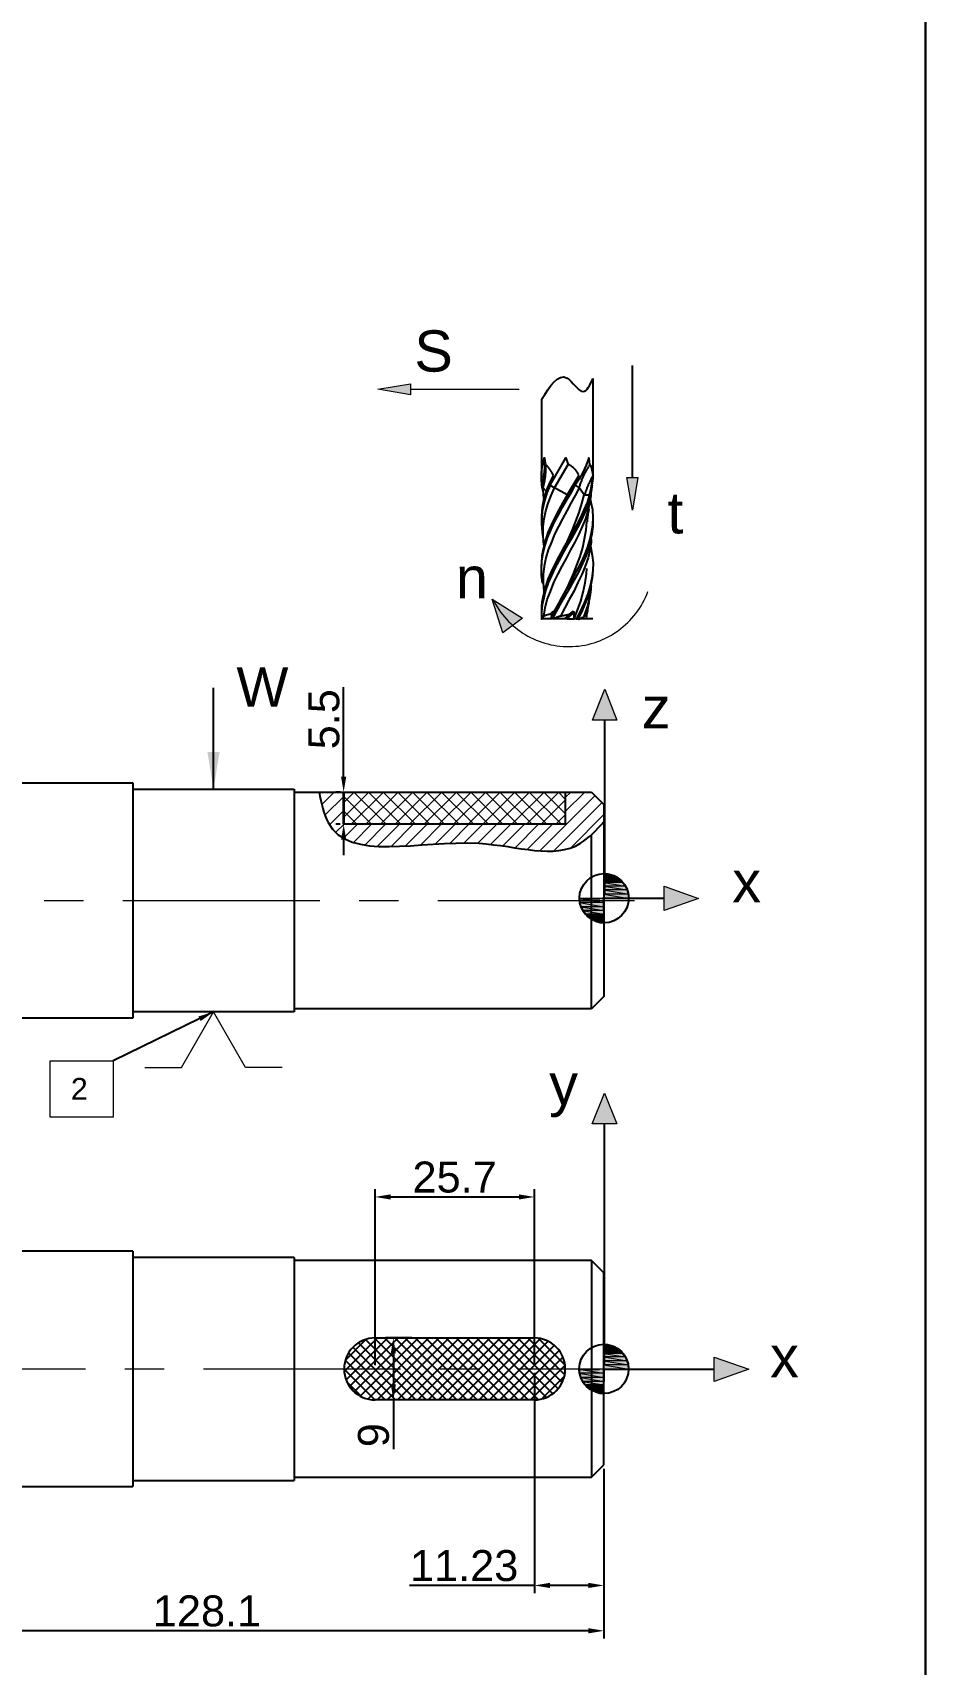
# Model space of a CAD drawing. Header units: inches. Extents: x 12 to 2456, y 1 to 1260.
# Drawn here: x 2012.2 to 2156.3, y 154.7 to 418.2 of the extents above; entities that cross this region are included whole.
import ezdxf

# ---------------------------------------------------------------- set-up
doc = ezdxf.new("R2010")
doc.units = ezdxf.units.IN
doc.header["$MEASUREMENT"] = 0
doc.linetypes.add('CENTER', pattern=[50.8, 31.75, -6.35, 6.35, -6.35])
doc.linetypes.add('HIDDEN', pattern=[9.525, 6.35, -3.175])
for name, color, linetype, lineweight in [('Duong _dam', 7, 'Continuous', 30), ('Duong_dinh_vi', 5, 'Continuous', 15), ('Duong_dut', 2, 'HIDDEN', 5), ('Duong_manh', 3, 'Continuous', 5), ('Duong_manh @ 1', 3, 'Continuous', 5), ('Duong_tam', 3, 'CENTER', 5), ('Luong_du_gc', 1, 'Continuous', 5)]:
    doc.layers.add(name, color=color, linetype=linetype, lineweight=lineweight)
doc.styles.get("Standard").update_dxf_attribs({"font": 'arial.ttf'})
doc.dimstyles.new('Copy(2) of ISO-25', dxfattribs={"dimtxt": 5, "dimasz": 2.5, "dimexe": 1.25, "dimexo": 0.625, "dimtad": 1, "dimtxsty": 'Standard', "dimcen": 2.5, "dimadec": 0, "dimazin": 0, "dimtfac": 1, "dimtmove": 0, "dimatfit": 3, "dimfxl": 1, "dimfrac": 2, "dimarcsym": 0})
doc.dimstyles.new('ISO-25', dxfattribs={"dimtxt": 3.5, "dimasz": 2.5, "dimexe": 1.25, "dimexo": 0.625, "dimtad": 1, "dimtxsty": 'Standard', "dimcen": 2.5, "dimadec": 0, "dimazin": 0, "dimtfac": 1, "dimtmove": 0, "dimatfit": 3, "dimfxl": 1, "dimarcsym": 0})

# ---------------------------------------------------------------- blocks, each defined once
blk = doc.blocks.new('*D89')
at = {"layer": 'Defpoints', "color": 0, "transparency": 16777216}
for p in [(2062.45, 295.55), (2062.39, 290.35), (2062.45, 290.35)]:
    blk.add_point(p, dxfattribs=at)
at = {"layer": 'Duong_manh', "color": 0, "lineweight": -2, "transparency": 16777216}
for p, q in [((2062.39, 298.05), (2062.39, 312.51)), ((2061.83, 295.55), (2061.14, 295.55)), ((2062.39, 290.35), (2062.39, 295.55)), ((2061.83, 290.35), (2061.14, 290.35)), ((2062.39, 287.85), (2062.39, 285.35))]:
    blk.add_line(p, q, dxfattribs=at)
at = {"layer": 'Duong_manh', "color": 0, "transparency": 16777216}
for points in [[(2061.97, 298.05), (2062.81, 298.05), (2062.39, 295.55)], [(2061.97, 287.85), (2062.81, 287.85), (2062.39, 290.35)]]:
    blk.add_solid(points, dxfattribs=at)
at = {"layer": 'Duong_manh', "color": 0, "transparency": 16777216, "insert": (2059.22, 307.31), "char_height": 5, "attachment_point": 5, "rotation": 90}
blk.add_mtext('5.5', dxfattribs=at)
blk = doc.blocks.new('*D92')
at = {"layer": 'Defpoints', "color": 0, "transparency": 16777216}
for p in [(2093.16, 230.17), (2067.45, 202.4), (2093.16, 202.4)]:
    blk.add_point(p, dxfattribs=at)
at = {"layer": 'Duong_manh', "color": 0, "lineweight": -2, "transparency": 16777216}
for p, q in [((2067.45, 203.02), (2067.45, 231.42)), ((2069.95, 230.17), (2090.66, 230.17)), ((2093.16, 203.02), (2093.16, 231.42))]:
    blk.add_line(p, q, dxfattribs=at)
at = {"layer": 'Duong_manh', "color": 0, "transparency": 16777216}
for points in [[(2069.95, 230.59), (2069.95, 229.75), (2067.45, 230.17)], [(2090.66, 230.59), (2090.66, 229.75), (2093.16, 230.17)]]:
    blk.add_solid(points, dxfattribs=at)
at = {"layer": 'Duong_manh', "color": 0, "transparency": 16777216, "insert": (2080.3, 233.35), "char_height": 5, "attachment_point": 5}
blk.add_mtext('25.7', dxfattribs=at)
blk = doc.blocks.new('*D93')
at = {"layer": 'Defpoints', "color": 0, "transparency": 16777216}
for p in [(2093.16, 202.4), (2104.39, 186.9), (2093.16, 167.43)]:
    blk.add_point(p, dxfattribs=at)
at = {"layer": 'Duong_manh', "color": 0, "lineweight": -2, "transparency": 16777216}
for p, q in [((2093.16, 201.77), (2093.16, 166.18)), ((2104.39, 186.27), (2104.39, 166.18)), ((2093.16, 167.43), (2073, 167.43)), ((2101.89, 167.43), (2095.66, 167.43))]:
    blk.add_line(p, q, dxfattribs=at)
at = {"layer": 'Duong_manh', "color": 0, "transparency": 16777216}
for points in [[(2095.66, 167.85), (2095.66, 167.02), (2093.16, 167.43)], [(2101.89, 167.85), (2101.89, 167.02), (2104.39, 167.43)]]:
    blk.add_solid(points, dxfattribs=at)
at = {"layer": 'Duong_manh', "color": 0, "transparency": 16777216, "insert": (2081.83, 170.61), "char_height": 5, "attachment_point": 5}
blk.add_mtext('11.23', dxfattribs=at)
blk = doc.blocks.new('*D94')
at = {"layer": 'Defpoints', "color": 0, "transparency": 16777216}
for p in [(1976.29, 203.26), (2104.39, 186.9), (1976.29, 160.11)]:
    blk.add_point(p, dxfattribs=at)
at = {"layer": 'Duong_manh', "color": 0, "lineweight": -2, "transparency": 16777216}
for p, q in [((1976.29, 202.64), (1976.29, 158.86)), ((2104.39, 186.27), (2104.39, 158.86)), ((2101.89, 160.11), (1978.79, 160.11))]:
    blk.add_line(p, q, dxfattribs=at)
at = {"layer": 'Duong_manh', "color": 0, "transparency": 16777216}
for points in [[(1978.79, 160.53), (1978.79, 159.69), (1976.29, 160.11)], [(2101.89, 160.53), (2101.89, 159.69), (2104.39, 160.11)]]:
    blk.add_solid(points, dxfattribs=at)
at = {"layer": 'Duong_manh', "color": 0, "transparency": 16777216, "insert": (2040.34, 163.29), "char_height": 5, "attachment_point": 5}
blk.add_mtext('128.1', dxfattribs=at)
blk = doc.blocks.new('*D95')
at = {"layer": 'Defpoints', "color": 0, "transparency": 16777216}
for p in [(2073.99, 207.4), (2070.41, 197.4), (2073.99, 197.4)]:
    blk.add_point(p, dxfattribs=at)
at = {"layer": 'Duong_manh', "color": 0, "lineweight": -2, "transparency": 16777216}
for p, q in [((2073.37, 207.4), (2069.16, 207.4)), ((2070.41, 204.9), (2070.41, 199.9)), ((2073.37, 197.4), (2069.16, 197.4)), ((2070.41, 197.4), (2070.41, 189.43))]:
    blk.add_line(p, q, dxfattribs=at)
at = {"layer": 'Duong_manh', "color": 0, "transparency": 16777216}
for points in [[(2069.99, 204.9), (2070.82, 204.9), (2070.41, 207.4)], [(2069.99, 199.9), (2070.82, 199.9), (2070.41, 197.4)]]:
    blk.add_solid(points, dxfattribs=at)
at = {"layer": 'Duong_manh', "color": 0, "transparency": 16777216, "insert": (2067.23, 191.7), "char_height": 5, "attachment_point": 5, "rotation": 90}
blk.add_mtext('9', dxfattribs=at)

msp = doc.modelspace()

# ---------------------------------------------------------------- hatches: boundary and pattern name
h = msp.add_hatch(color=0)
edge = h.paths.add_edge_path()
edge.add_arc((2094.331, 323.5), 0.169, 0, 360)
h = msp.add_hatch()
h.set_pattern_fill('ANSI37', color=1, scale=9.333333)
h.set_pattern_definition([(45, (1795.3702, 132.8822), (-0.824958, 0.824958), []), (135, (1795.3702, 132.8822), (-0.824958, -0.824958), [])])
h.paths.add_polyline_path([(2062.452, 202.398, 0.4142136), (2067.452, 197.398), (2093.156, 197.398, 0.4142136), (2098.156, 202.398)])
h.paths.add_polyline_path([(2067.452, 207.398, 0.4142136), (2062.452, 202.398), (2098.156, 202.398, 0.4142136), (2093.156, 207.398)])
at = {"layer": 'Duong_dut'}
h = msp.add_hatch(color=0, dxfattribs=at)
h.dxf.hatch_style = 2
h.paths.add_polyline_path([(2109.853, 346.36), (2109.007, 341.054), (2108.104, 346.36)])
at = {"layer": 'Duong_manh', "lineweight": 0}
h = msp.add_hatch(color=0, dxfattribs=at)
h.dxf.hatch_style = 2
h.paths.add_polyline_path([(2073.193, 359.685), (2067.888, 360.588), (2073.193, 361.491)])
h = msp.add_hatch(color=0, dxfattribs=at)
h.dxf.hatch_style = 2
h.paths.add_polyline_path([(2086.372, 326.717), (2091.227, 323.613), (2088.066, 321.242)])
h = msp.add_hatch(color=0, dxfattribs=at)
h.dxf.hatch_style = 2
h.paths.add_polyline_path([(2104.407, 312.281), (2106.382, 307.314), (2102.431, 307.314)])
at = {"layer": 'Duong_manh'}
h = msp.add_hatch(dxfattribs=at)
h.set_pattern_fill('ANSI31', color=3, scale=0.5)
h.set_pattern_definition([(45, (-737.0216, -147.2733), (-1.122532, 1.122532), [])])
edge = h.paths.add_edge_path()
edge.add_spline(control_points=[(1987.39, 291.878), (1988.954, 293.478), (1990.442, 295.261), (1991.929, 297.045)], knot_values=[66.3917368, 66.3917368, 66.3917368, 66.3917368, 73.0748887, 73.0748887, 73.0748887, 73.0748887], degree=3, periodic=0)
edge.add_line((1991.929, 297.045), (1987.39, 297.045))
edge.add_line((1987.39, 297.045), (1987.39, 298.045))
edge.add_line((1987.39, 298.045), (1982.228, 298.045))
edge.add_line((1982.228, 298.045), (1982.276, 298.005))
edge.add_line((1982.276, 298.005), (1982.228, 297.979))
edge.add_line((1982.228, 297.979), (1982.228, 292.645))
edge.add_line((1982.228, 292.645), (1934.352, 292.645))
edge.add_line((1934.352, 292.645), (1934.352, 297.979))
edge.add_line((1934.352, 297.979), (1934.228, 298.045))
edge.add_line((1934.228, 298.045), (1928.39, 298.045))
edge.add_line((1928.39, 298.045), (1928.39, 297.045))
edge.add_line((1928.39, 297.045), (1926.023, 297.045))
edge.add_spline(control_points=[(1926.023, 297.045), (1926.796, 295.903), (1927.57, 294.76), (1928.39, 293.699)], knot_values=[0, 0, 0, 0, 3.9637256, 3.9637256, 3.9637256, 3.9637256], degree=3, periodic=0)
edge.add_spline(control_points=[(1928.39, 293.699), (1929.359, 292.446), (1934.099, 287.217), (1954.537, 287.136), (1976.098, 281.683), (1986.081, 290.539), (1987.39, 291.878)], knot_values=[3.9637256, 3.9637256, 3.9637256, 3.9637256, 8.6446508, 25.4343204, 60.7981274, 66.3917368, 66.3917368, 66.3917368, 66.3917368], degree=3, periodic=0)
edge = h.paths.add_edge_path()
edge.add_line((2062.452, 295.545), (2058.421, 295.545))
edge.add_spline(control_points=[(2058.421, 295.545), (2058.794, 293.759), (2060.951, 283.432), (2082.137, 290.301), (2097.102, 284.283), (2101.817, 288.137), (2102.39, 288.672)], knot_values=[0, 0, 0, 0, 5.1297189, 29.6634186, 46.0911907, 48.4294779, 48.4294779, 48.4294779, 48.4294779], degree=3, periodic=0)
edge.add_spline(control_points=[(2102.39, 288.672), (2103.071, 289.307), (2103.73, 290.02), (2104.39, 290.733)], knot_values=[48.4294779, 48.4294779, 48.4294779, 48.4294779, 51.2092772, 51.2092772, 51.2092772, 51.2092772], degree=3, periodic=0)
edge.add_line((2104.39, 290.733), (2104.39, 293.545))
edge.add_line((2104.39, 293.545), (2102.39, 295.545))
edge.add_line((2102.39, 295.545), (2098.156, 295.545))
edge.add_line((2098.156, 295.545), (2098.156, 290.345))
edge.add_line((2098.156, 290.345), (2062.452, 290.345))
edge.add_line((2062.452, 290.345), (2062.452, 295.545))
h = msp.add_hatch(color=0, dxfattribs=at)
h.dxf.hatch_style = 2
h.paths.add_polyline_path([(2104.39, 282.392), (2105.067, 282.335), (2104.39, 282.335)])
h = msp.add_hatch(color=0, dxfattribs=at)
h.paths.add_polyline_path([(2105.067, 282.335), (2104.39, 282.335), (2105.745, 282.109)])
h.paths.add_polyline_path([(2104.39, 282.335), (2105.745, 282.109), (2104.39, 282.109)])
h = msp.add_hatch(color=0, dxfattribs=at)
h.paths.add_polyline_path([(2105.745, 282.109), (2104.39, 282.109), (2106.366, 281.827)])
h.paths.add_polyline_path([(2104.39, 282.109), (2106.366, 281.827), (2104.39, 281.827)])
h = msp.add_hatch(color=0, dxfattribs=at)
h.paths.add_polyline_path([(2106.366, 281.827), (2104.39, 281.827), (2106.93, 281.432)])
h.paths.add_polyline_path([(2104.39, 281.827), (2106.93, 281.432), (2104.39, 281.432)])
h = msp.add_hatch(color=0, dxfattribs=at)
h.paths.add_polyline_path([(2106.93, 281.432), (2104.39, 281.432), (2107.438, 280.924)])
h.paths.add_polyline_path([(2104.39, 281.432), (2107.438, 280.924), (2104.39, 280.924)])
h = msp.add_hatch(color=0, dxfattribs=at)
h.paths.add_polyline_path([(2107.438, 280.924), (2104.39, 280.924), (2107.833, 280.36)])
h.paths.add_polyline_path([(2104.39, 280.924), (2107.833, 280.36), (2104.39, 280.36)])
h = msp.add_hatch(color=0, dxfattribs=at)
h.paths.add_polyline_path([(2107.833, 280.36), (2104.39, 280.36), (2108.115, 279.739)])
h.paths.add_polyline_path([(2104.39, 280.36), (2108.115, 279.739), (2104.39, 279.739)])
h = msp.add_hatch(color=0, dxfattribs=at)
h.paths.add_polyline_path([(2108.115, 279.739), (2104.39, 279.739), (2108.341, 279.061)])
h.paths.add_polyline_path([(2104.39, 279.739), (2108.341, 279.061), (2104.39, 279.061)])
at = {"layer": 'Duong_manh', "lineweight": 0}
h = msp.add_hatch(color=0, dxfattribs=at)
h.dxf.hatch_style = 2
h.paths.add_polyline_path([(2119.67, 278.384), (2114.082, 276.408), (2114.082, 280.36)])
at = {"layer": 'Duong_manh'}
h = msp.add_hatch(color=0, dxfattribs=at)
h.paths.add_polyline_path([(2104.39, 278.384), (2100.383, 278.384), (2104.39, 277.707)])
h.paths.add_polyline_path([(2100.383, 278.384), (2104.39, 277.707), (2100.439, 277.707)])
h = msp.add_hatch(color=0, dxfattribs=at)
h.paths.add_polyline_path([(2104.39, 277.707), (2100.439, 277.707), (2104.39, 277.029)])
h.paths.add_polyline_path([(2100.439, 277.707), (2104.39, 277.029), (2100.665, 277.029)])
h = msp.add_hatch(color=0, dxfattribs=at)
h.paths.add_polyline_path([(2104.39, 277.029), (2100.665, 277.029), (2104.39, 276.408)])
h.paths.add_polyline_path([(2100.665, 277.029), (2104.39, 276.408), (2100.947, 276.408)])
h = msp.add_hatch(color=0, dxfattribs=at)
h.paths.add_polyline_path([(2108.341, 279.061), (2104.39, 279.061), (2108.398, 278.384)])
h.paths.add_polyline_path([(2104.39, 279.061), (2108.398, 278.384), (2104.39, 278.384)])
h = msp.add_hatch(color=0, dxfattribs=at)
h.paths.add_polyline_path([(2104.39, 276.408), (2100.947, 276.408), (2104.39, 275.844)])
h.paths.add_polyline_path([(2100.947, 276.408), (2104.39, 275.844), (2101.342, 275.844)])
h = msp.add_hatch(color=0, dxfattribs=at)
h.paths.add_polyline_path([(2104.39, 275.844), (2101.342, 275.844), (2104.39, 275.336)])
h.paths.add_polyline_path([(2101.342, 275.844), (2104.39, 275.336), (2101.794, 275.336)])
h = msp.add_hatch(color=0, dxfattribs=at)
h.paths.add_polyline_path([(2104.39, 275.336), (2101.794, 275.336), (2104.39, 274.941)])
h.paths.add_polyline_path([(2101.794, 275.336), (2104.39, 274.941), (2102.415, 274.941)])
h = msp.add_hatch(color=0, dxfattribs=at)
h.paths.add_polyline_path([(2104.39, 274.941), (2102.415, 274.941), (2104.39, 274.659)])
h.paths.add_polyline_path([(2102.415, 274.941), (2104.39, 274.659), (2103.035, 274.659)])
h = msp.add_hatch(color=0, dxfattribs=at)
h.paths.add_polyline_path([(2103.035, 274.659), (2103.713, 274.433), (2104.39, 274.433)])
h.paths.add_polyline_path([(2103.713, 274.433), (2104.39, 274.433), (2104.39, 274.376)])
h = msp.add_hatch(color=0, dxfattribs=at)
h.dxf.hatch_style = 2
h.paths.add_polyline_path([(2103.035, 274.659), (2104.39, 274.659), (2104.39, 274.433)])
at = {"layer": 'Duong_manh', "lineweight": 0}
h = msp.add_hatch(color=0, dxfattribs=at)
h.dxf.hatch_style = 2
h.paths.add_polyline_path([(2104.485, 246.945), (2106.46, 241.978), (2102.509, 241.978)])
at = {"layer": 'Duong_manh'}
h = msp.add_hatch(color=0, dxfattribs=at)
h.dxf.hatch_style = 2
h.paths.add_polyline_path([(2104.362, 206.377), (2105.039, 206.321), (2104.362, 206.321)])
h = msp.add_hatch(color=0, dxfattribs=at)
h.paths.add_polyline_path([(2105.039, 206.321), (2104.362, 206.321), (2105.717, 206.095)])
h.paths.add_polyline_path([(2104.362, 206.321), (2105.717, 206.095), (2104.362, 206.095)])
h = msp.add_hatch(color=0, dxfattribs=at)
h.paths.add_polyline_path([(2105.717, 206.095), (2104.362, 206.095), (2106.337, 205.813)])
h.paths.add_polyline_path([(2104.362, 206.095), (2106.337, 205.813), (2104.362, 205.813)])
h = msp.add_hatch(color=0, dxfattribs=at)
h.paths.add_polyline_path([(2106.337, 205.813), (2104.362, 205.813), (2106.902, 205.417)])
h.paths.add_polyline_path([(2104.362, 205.813), (2106.902, 205.417), (2104.362, 205.417)])
h = msp.add_hatch(color=0, dxfattribs=at)
h.paths.add_polyline_path([(2106.902, 205.417), (2104.362, 205.417), (2107.41, 204.909)])
h.paths.add_polyline_path([(2104.362, 205.417), (2107.41, 204.909), (2104.362, 204.909)])
h = msp.add_hatch(color=0, dxfattribs=at)
h.paths.add_polyline_path([(2107.41, 204.909), (2104.362, 204.909), (2107.805, 204.345)])
h.paths.add_polyline_path([(2104.362, 204.909), (2107.805, 204.345), (2104.362, 204.345)])
h = msp.add_hatch(color=0, dxfattribs=at)
h.paths.add_polyline_path([(2107.805, 204.345), (2104.362, 204.345), (2108.087, 203.724)])
h.paths.add_polyline_path([(2104.362, 204.345), (2108.087, 203.724), (2104.362, 203.724)])
h = msp.add_hatch(color=0, dxfattribs=at)
h.paths.add_polyline_path([(2108.087, 203.724), (2104.362, 203.724), (2108.313, 203.047)])
h.paths.add_polyline_path([(2104.362, 203.724), (2108.313, 203.047), (2104.362, 203.047)])
h = msp.add_hatch(color=0, dxfattribs=at)
h.paths.add_polyline_path([(2108.313, 203.047), (2104.362, 203.047), (2108.369, 202.369)])
h.paths.add_polyline_path([(2104.362, 203.047), (2108.369, 202.369), (2104.362, 202.369)])
at = {"layer": 'Duong_manh', "lineweight": 0}
h = msp.add_hatch(color=0, dxfattribs=at)
h.dxf.hatch_style = 2
h.paths.add_polyline_path([(2127.752, 202.341), (2122.164, 200.366), (2122.164, 204.317)])
at = {"layer": 'Duong_manh'}
h = msp.add_hatch(color=0, dxfattribs=at)
h.paths.add_polyline_path([(2104.362, 202.369), (2100.354, 202.369), (2104.362, 201.692)])
h.paths.add_polyline_path([(2100.354, 202.369), (2104.362, 201.692), (2100.411, 201.692)])
h = msp.add_hatch(color=0, dxfattribs=at)
h.paths.add_polyline_path([(2104.362, 201.692), (2100.411, 201.692), (2104.362, 201.015)])
h.paths.add_polyline_path([(2100.411, 201.692), (2104.362, 201.015), (2100.637, 201.015)])
h = msp.add_hatch(color=0, dxfattribs=at)
h.paths.add_polyline_path([(2104.362, 201.015), (2100.637, 201.015), (2104.362, 200.394)])
h.paths.add_polyline_path([(2100.637, 201.015), (2104.362, 200.394), (2100.919, 200.394)])
h = msp.add_hatch(color=0, dxfattribs=at)
h.paths.add_polyline_path([(2104.362, 200.394), (2100.919, 200.394), (2104.362, 199.829)])
h.paths.add_polyline_path([(2100.919, 200.394), (2104.362, 199.829), (2101.314, 199.829)])
h = msp.add_hatch(color=0, dxfattribs=at)
h.paths.add_polyline_path([(2104.362, 199.829), (2101.314, 199.829), (2104.362, 199.321)])
h.paths.add_polyline_path([(2101.314, 199.829), (2104.362, 199.321), (2101.765, 199.321)])
h = msp.add_hatch(color=0, dxfattribs=at)
h.paths.add_polyline_path([(2104.362, 199.321), (2101.765, 199.321), (2104.362, 198.926)])
h.paths.add_polyline_path([(2101.765, 199.321), (2104.362, 198.926), (2102.386, 198.926)])
h = msp.add_hatch(color=0, dxfattribs=at)
h.paths.add_polyline_path([(2104.362, 198.926), (2102.386, 198.926), (2104.362, 198.644)])
h.paths.add_polyline_path([(2102.386, 198.926), (2104.362, 198.644), (2103.007, 198.644)])
h = msp.add_hatch(color=0, dxfattribs=at)
h.paths.add_polyline_path([(2103.007, 198.644), (2103.685, 198.418), (2104.362, 198.418)])
h.paths.add_polyline_path([(2103.685, 198.418), (2104.362, 198.418), (2104.362, 198.362)])
h = msp.add_hatch(color=0, dxfattribs=at)
h.dxf.hatch_style = 2
h.paths.add_polyline_path([(2103.007, 198.644), (2104.362, 198.644), (2104.362, 198.418)])
at = {"layer": 'Luong_du_gc'}
h = msp.add_hatch(dxfattribs=at)
h.set_pattern_fill('ANSI37', color=1, scale=13.333333)
h.set_pattern_definition([(45, (1795.3702, 132.8822), (-1.178511, 1.178511), []), (135, (1795.3702, 132.8822), (-1.178511, -1.178511), [])])
h.paths.add_polyline_path([(1934.352, 298.045), (1934.352, 292.645), (1982.228, 292.645), (1982.228, 298.045)])
h.paths.add_polyline_path([(2062.452, 295.545), (2062.452, 290.345), (2098.156, 290.345), (2098.156, 295.545)])

# ---------------------------------------------------------------- linework, layer by layer
at = {"color": 0, "lineweight": 25}
for points in [[(2102.628, 346.36), (2102.628, 362.334)], [(2094.331, 358.943), (2094.331, 346.36)], [(2094.388, 345.118), (2094.331, 346.078), (2094.331, 347.15), (2094.5, 348.336), (2094.783, 349.521), (2094.839, 349.013), (2094.952, 348.448)], [(2094.4, 345.172), (2094.44, 345.306), (2094.477, 345.44), (2094.513, 345.575), (2094.547, 345.71), (2094.579, 345.846), (2094.61, 345.982), (2094.638, 346.118), (2094.664, 346.255), (2094.689, 346.391), (2094.712, 346.529), (2094.733, 346.666), (2094.752, 346.804), (2094.769, 346.942), (2094.784, 347.08), (2094.798, 347.218), (2094.809, 347.356), (2094.819, 347.495), (2094.827, 347.634), (2094.833, 347.773), (2094.837, 347.911), (2094.839, 348.05), (2094.839, 348.189), (2094.837, 348.328), (2094.834, 348.468), (2094.828, 348.607), (2094.821, 348.746), (2094.812, 348.885), (2094.801, 349.023), (2094.788, 349.162), (2094.773, 349.301), (2094.756, 349.44), (2094.737, 349.578)], [(2094.577, 344.737), (2094.611, 344.851), (2094.643, 344.966), (2094.673, 345.081), (2094.703, 345.196), (2094.731, 345.311), (2094.758, 345.427), (2094.783, 345.543), (2094.807, 345.659), (2094.83, 345.776), (2094.851, 345.893), (2094.871, 346.01), (2094.89, 346.127), (2094.907, 346.244), (2094.923, 346.362), (2094.937, 346.479), (2094.951, 346.597), (2094.963, 346.715), (2094.973, 346.833), (2094.982, 346.952), (2094.99, 347.07), (2094.996, 347.188), (2095.001, 347.307), (2095.005, 347.426), (2095.007, 347.544), (2095.008, 347.663), (2095.008, 347.782), (2095.006, 347.901), (2095.003, 348.019), (2094.999, 348.138), (2094.993, 348.257), (2094.985, 348.376), (2094.977, 348.494)], [(2096.21, 346.732), (2096.182, 346.792), (2096.153, 346.852), (2096.123, 346.912), (2096.093, 346.971), (2096.062, 347.03), (2096.031, 347.089), (2095.998, 347.147), (2095.965, 347.204), (2095.932, 347.261), (2095.897, 347.318), (2095.862, 347.375), (2095.826, 347.431), (2095.79, 347.486), (2095.753, 347.541), (2095.715, 347.596), (2095.677, 347.65), (2095.638, 347.703), (2095.598, 347.756), (2095.558, 347.809), (2095.517, 347.861), (2095.475, 347.913), (2095.433, 347.964), (2095.39, 348.015), (2095.346, 348.065), (2095.302, 348.115), (2095.257, 348.164), (2095.212, 348.212), (2095.166, 348.26), (2095.119, 348.308), (2095.072, 348.355), (2095.024, 348.401), (2094.976, 348.447)], [(2095.686, 345.118), (2098.226, 349.521), (2098.452, 348.9), (2098.621, 348.448)], [(2095.686, 345.118), (2096.42, 344.667), (2098.621, 348.448)], [(2100.339, 346.76), (2100.304, 346.83), (2100.268, 346.899), (2100.23, 346.967), (2100.191, 347.034), (2100.151, 347.1), (2100.109, 347.166), (2100.066, 347.23), (2100.022, 347.293), (2099.977, 347.356), (2099.93, 347.417), (2099.882, 347.478), (2099.833, 347.537), (2099.782, 347.595), (2099.73, 347.652), (2099.678, 347.708), (2099.624, 347.763), (2099.569, 347.817), (2099.512, 347.87), (2099.455, 347.921), (2099.397, 347.972), (2099.337, 348.021), (2099.277, 348.069), (2099.215, 348.115), (2099.153, 348.161), (2099.089, 348.205), (2099.025, 348.248), (2098.959, 348.289), (2098.893, 348.329), (2098.826, 348.368), (2098.758, 348.406), (2098.688, 348.442), (2098.619, 348.476)], [(2102.064, 343.538), (2102.346, 344.61), (2102.516, 345.683), (2102.628, 346.699), (2102.572, 347.037), (2102.516, 347.545), (2102.403, 347.997), (2102.29, 348.279), (2102.12, 348.448), (2102.064, 349.013), (2101.951, 349.521), (2101.5, 348.336), (2100.992, 347.15), (2100.371, 346.078), (2099.75, 345.118)], [(2102.134, 348.475), (2102.062, 348.367), (2101.99, 348.258), (2101.92, 348.148), (2101.851, 348.038), (2101.783, 347.927), (2101.716, 347.815), (2101.65, 347.703), (2101.585, 347.59), (2101.522, 347.476), (2101.459, 347.362), (2101.397, 347.248), (2101.337, 347.133), (2101.278, 347.017), (2101.219, 346.901), (2101.162, 346.784), (2101.106, 346.666), (2101.051, 346.549), (2100.998, 346.43), (2100.945, 346.311), (2100.894, 346.192), (2100.843, 346.072), (2100.794, 345.951), (2100.746, 345.831), (2100.699, 345.709), (2100.653, 345.587), (2100.609, 345.465), (2100.565, 345.342), (2100.523, 345.219), (2100.482, 345.096), (2100.442, 344.972), (2100.403, 344.847), (2100.366, 344.722)], [(2096.194, 346.699), (2095.686, 345.683), (2095.234, 344.61), (2094.896, 343.538)], [(2100.314, 346.699), (2098.452, 343.538)], [(2102.671, 346.757), (2102.614, 346.663), (2102.559, 346.568), (2102.504, 346.473), (2102.45, 346.378), (2102.396, 346.282), (2102.344, 346.186), (2102.292, 346.089), (2102.241, 345.992), (2102.191, 345.894), (2102.141, 345.797), (2102.093, 345.698), (2102.045, 345.6), (2101.998, 345.501), (2101.952, 345.401), (2101.906, 345.302), (2101.862, 345.202), (2101.818, 345.101), (2101.775, 345), (2101.733, 344.899), (2101.692, 344.798), (2101.651, 344.696), (2101.611, 344.594), (2101.573, 344.491), (2101.534, 344.388), (2101.497, 344.285), (2101.461, 344.182), (2101.425, 344.078), (2101.391, 343.974), (2101.357, 343.87), (2101.324, 343.765), (2101.291, 343.66), (2101.26, 343.555)], [(2102.516, 345.118), (2102.572, 345.739), (2102.628, 346.36)], [(2095.682, 345.143), (2095.571, 344.905), (2095.465, 344.665), (2095.363, 344.423), (2095.267, 344.179), (2095.175, 343.934), (2095.087, 343.688), (2095.005, 343.44), (2094.927, 343.191), (2094.854, 342.94), (2094.785, 342.689), (2094.721, 342.436), (2094.663, 342.182), (2094.608, 341.927), (2094.559, 341.672), (2094.515, 341.415), (2094.475, 341.158), (2094.44, 340.9), (2094.41, 340.642), (2094.385, 340.382), (2094.364, 340.123), (2094.349, 339.863), (2094.338, 339.602), (2094.332, 339.342), (2094.331, 339.081), (2094.335, 338.82), (2094.344, 338.559), (2094.358, 338.297), (2094.377, 338.036), (2094.401, 337.775), (2094.429, 337.515), (2094.463, 337.254), (2094.501, 336.994)], [(2094.557, 329.257), (2094.5, 329.314), (2094.331, 330.499), (2094.331, 331.741), (2094.388, 332.926), (2094.557, 334.168), (2094.896, 335.41), (2095.291, 336.595), (2095.799, 337.837), (2096.363, 339.079), (2097.04, 340.32), (2097.718, 341.562), (2098.452, 342.86), (2099.129, 343.989), (2099.75, 345.118), (2100.371, 344.667), (2099.75, 343.425), (2099.072, 342.183), (2098.395, 340.941), (2097.718, 339.7), (2097.04, 338.458), (2096.42, 337.216), (2095.912, 335.918), (2095.404, 334.676), (2095.008, 333.378), (2094.726, 332.023), (2094.557, 330.668), (2094.557, 329.37), (2094.67, 327.959), (2094.67, 327.733)], [(2102.516, 345.118), (2102.403, 344.441), (2102.29, 343.764), (2101.895, 342.352), (2101.5, 341.167), (2100.992, 339.982), (2100.427, 338.853), (2099.806, 337.668), (2099.129, 336.482), (2098.452, 335.353), (2097.774, 334.112), (2097.097, 332.87), (2096.476, 331.684), (2095.912, 330.499), (2095.404, 329.314), (2094.952, 328.128), (2094.67, 326.943), (2094.444, 325.814), (2094.331, 324.629), (2094.331, 323.5)], [(2095.686, 345.118), (2095.178, 343.876), (2094.783, 342.578), (2094.5, 341.336), (2094.388, 340.038), (2094.331, 338.796), (2094.444, 337.555), (2094.5, 337.16)], [(2094.884, 343.578), (2094.849, 343.464), (2094.815, 343.349), (2094.782, 343.233), (2094.75, 343.118), (2094.719, 343.002), (2094.69, 342.886), (2094.662, 342.77), (2094.635, 342.653), (2094.609, 342.537), (2094.584, 342.42), (2094.56, 342.303), (2094.538, 342.185), (2094.516, 342.068), (2094.496, 341.95), (2094.477, 341.832), (2094.459, 341.714), (2094.442, 341.595), (2094.427, 341.477), (2094.412, 341.358), (2094.399, 341.239), (2094.387, 341.12), (2094.376, 341.001), (2094.367, 340.882), (2094.358, 340.763), (2094.351, 340.643), (2094.344, 340.524), (2094.339, 340.404), (2094.336, 340.285), (2094.333, 340.165), (2094.331, 340.045), (2094.331, 339.925), (2094.332, 339.805)], [(2098.452, 335.974), (2098.677, 336.426), (2099.298, 337.893), (2099.863, 339.304), (2100.371, 340.716), (2100.822, 342.127), (2101.217, 343.538), (2102.064, 343.538), (2101.669, 342.296), (2101.161, 341.111), (2100.596, 339.869), (2099.976, 338.627), (2099.242, 337.329), (2098.452, 335.974), (2097.774, 334.789), (2097.097, 333.604), (2096.476, 332.362), (2095.855, 331.12), (2095.347, 329.935), (2094.952, 328.693), (2094.613, 327.451), (2094.388, 326.209), (2094.331, 325.532), (2094.331, 324.855), (2094.331, 324.685)], [(2098.452, 343.538), (2097.774, 342.296), (2097.097, 341.111), (2096.476, 339.869), (2095.855, 338.627), (2095.347, 337.442), (2094.952, 336.256), (2094.613, 335.015), (2094.388, 333.773), (2094.331, 332.588), (2094.331, 332.192)], [(2094.557, 344.328), (2094.5, 344.441), (2094.388, 345.118)], [(2094.5, 344.723), (2094.444, 345.118), (2094.388, 345.118)], [(2094.557, 344.667), (2094.444, 345.118)], [(2094.5, 344.723), (2094.5, 344.384), (2094.557, 343.933)], [(2095.065, 344.159), (2094.557, 344.667)], [(2094.726, 335.297), (2094.613, 335.918), (2094.557, 337.216), (2094.557, 338.458), (2094.726, 339.7), (2095.008, 340.941), (2095.404, 342.183), (2095.855, 343.425), (2096.42, 344.667)], [(2094.726, 342.86), (2094.613, 343.425), (2094.557, 344.667)], [(2094.67, 323.952), (2094.896, 325.306), (2095.234, 326.661), (2095.742, 327.959), (2096.307, 329.37), (2096.928, 330.668), (2097.661, 332.023), (2098.395, 333.378), (2099.072, 334.676), (2099.75, 335.918), (2100.371, 337.216), (2100.935, 338.458), (2101.443, 339.7), (2101.838, 340.941), (2102.12, 342.183), (2102.346, 343.425), (2102.346, 344.102)], [(2096.137, 323.5), (2095.799, 323.5), (2096.42, 324.742), (2097.097, 325.984), (2097.774, 327.225), (2098.452, 328.467), (2099.242, 329.822), (2099.976, 331.176), (2100.653, 332.475), (2101.274, 333.773), (2101.725, 335.015), (2102.12, 336.256), (2102.403, 337.442), (2102.572, 338.627), (2102.628, 339.869), (2102.572, 341.111), (2102.346, 342.296), (2102.233, 342.86)], [(2098.452, 343.538), (2096.42, 344.667)], [(2101.217, 343.538), (2100.371, 344.667)], [(2102.346, 343.933), (2102.403, 344.328)], [(2101.986, 341.298), (2101.97, 341.233), (2101.954, 341.169), (2101.938, 341.104), (2101.922, 341.039), (2101.908, 340.974), (2101.893, 340.909), (2101.879, 340.844), (2101.866, 340.778), (2101.853, 340.713), (2101.84, 340.647), (2101.828, 340.582), (2101.816, 340.516), (2101.805, 340.451), (2101.794, 340.385), (2101.784, 340.319), (2101.774, 340.253), (2101.764, 340.187), (2101.755, 340.121), (2101.747, 340.055), (2101.738, 339.989), (2101.731, 339.923), (2101.723, 339.857), (2101.717, 339.79), (2101.71, 339.724), (2101.704, 339.658), (2101.699, 339.591), (2101.694, 339.525), (2101.689, 339.458), (2101.685, 339.392), (2101.682, 339.325), (2101.678, 339.258), (2101.676, 339.192)], [(2094.331, 339.756), (2094.331, 339.135)], [(2096.137, 323.5), (2096.702, 324.629), (2097.323, 325.814), (2097.887, 326.774), (2098.452, 327.79), (2099.129, 328.975), (2099.806, 330.104), (2100.427, 331.289), (2100.992, 332.475), (2101.5, 333.66), (2101.895, 334.845), (2102.233, 336.087), (2102.516, 337.272), (2102.628, 338.514), (2102.628, 339.135)], [(2098.452, 328.467), (2098.847, 329.314), (2099.468, 330.781), (2100.032, 332.192), (2100.54, 333.604), (2100.992, 335.071), (2101.274, 336.426), (2101.5, 337.893), (2101.612, 339.192)], [(2102.628, 339.135), (2102.628, 339.756)], [(2102.346, 336.369), (2102.346, 335.861), (2102.12, 334.62), (2101.838, 333.378), (2101.387, 332.023), (2100.822, 330.668), (2100.201, 329.37), (2099.524, 327.959), (2098.79, 326.661), (2098.056, 325.306), (2097.379, 323.952)], [(2102.233, 335.297), (2102.29, 335.015), (2102.516, 333.773), (2102.628, 332.588), (2102.572, 331.346), (2102.459, 330.104), (2102.177, 328.862), (2101.782, 327.564), (2101.274, 326.209), (2100.822, 325.306), (2100.371, 324.403), (2099.919, 323.5), (2100.258, 323.5), (2100.822, 324.629), (2101.33, 325.814), (2101.782, 326.943), (2102.177, 328.128), (2102.403, 329.314), (2102.572, 330.499), (2102.628, 331.572)], [(2099.919, 323.5), (2099.58, 323.5), (2100.145, 324.911), (2100.653, 326.379), (2101.048, 327.846), (2101.387, 329.314), (2101.556, 330.781), (2101.612, 331.628)], [(2101.193, 323.95), (2101.254, 324.097), (2101.314, 324.244), (2101.372, 324.391), (2101.428, 324.539), (2101.483, 324.688), (2101.537, 324.837), (2101.588, 324.987), (2101.639, 325.137), (2101.687, 325.288), (2101.734, 325.439), (2101.78, 325.591), (2101.824, 325.743), (2101.866, 325.895), (2101.907, 326.048), (2101.946, 326.201), (2101.984, 326.355), (2102.02, 326.509), (2102.054, 326.664), (2102.087, 326.818), (2102.118, 326.974), (2102.148, 327.129), (2102.176, 327.285), (2102.202, 327.441), (2102.227, 327.597), (2102.25, 327.754), (2102.272, 327.911), (2102.292, 328.068), (2102.31, 328.226), (2102.327, 328.383), (2102.342, 328.541), (2102.355, 328.699), (2102.367, 328.858)], [(2094.331, 324.685), (2094.331, 324.064)], [(2096.137, 324.685), (2095.686, 324.29), (2095.121, 324.121), (2094.67, 323.952)], [(2095.686, 324.29), (2096.081, 324.064)], [(2096.363, 324.629), (2096.137, 324.685)], [(2096.307, 324.572), (2096.137, 324.685)], [(2098.79, 324.29), (2098, 323.5), (2096.194, 323.5)], [(2097.379, 323.952), (2098.056, 324.121), (2098.79, 324.29)], [(2098.226, 323.556), (2099.298, 324.685)], [(2099.58, 324.629), (2098.452, 323.5)], [(2099.58, 323.5), (2099.58, 324.629), (2099.298, 324.685), (2098.79, 324.29)], [(2101.232, 323.954), (2101.249, 323.965), (2101.266, 323.976), (2101.282, 323.987), (2101.299, 323.999), (2101.315, 324.011), (2101.331, 324.023), (2101.347, 324.035), (2101.363, 324.048), (2101.378, 324.06), (2101.393, 324.073), (2101.408, 324.087), (2101.423, 324.1), (2101.438, 324.114), (2101.453, 324.127), (2101.467, 324.141), (2101.481, 324.155), (2101.495, 324.17), (2101.509, 324.184), (2101.522, 324.199), (2101.536, 324.214), (2101.549, 324.229), (2101.562, 324.245), (2101.575, 324.26), (2101.587, 324.276), (2101.599, 324.292), (2101.611, 324.308), (2101.623, 324.324), (2101.635, 324.34), (2101.646, 324.357), (2101.657, 324.374), (2101.668, 324.39), (2101.679, 324.407)], [(2101.556, 323.5), (2101.669, 324.629)], [(2101.669, 324.572), (2101.612, 324.403)], [(2101.982, 326.222), (2101.969, 326.172), (2101.956, 326.123), (2101.944, 326.073), (2101.932, 326.023), (2101.92, 325.974), (2101.908, 325.924), (2101.897, 325.874), (2101.886, 325.824), (2101.875, 325.774), (2101.865, 325.724), (2101.854, 325.674), (2101.844, 325.624), (2101.835, 325.573), (2101.825, 325.523), (2101.816, 325.473), (2101.807, 325.422), (2101.799, 325.372), (2101.79, 325.321), (2101.782, 325.271), (2101.775, 325.22), (2101.767, 325.17), (2101.76, 325.119), (2101.753, 325.068), (2101.746, 325.018), (2101.74, 324.967), (2101.734, 324.916), (2101.728, 324.865), (2101.722, 324.815), (2101.717, 324.764), (2101.712, 324.713), (2101.707, 324.662), (2101.703, 324.611)], [(2095.799, 323.5), (2094.331, 323.5)], [(2094.705, 323.966), (2094.682, 323.941), (2094.659, 323.915), (2094.637, 323.888), (2094.627, 323.875), (2094.616, 323.861), (2094.606, 323.847), (2094.595, 323.833), (2094.585, 323.819), (2094.576, 323.805), (2094.566, 323.791), (2094.556, 323.777), (2094.547, 323.762), (2094.538, 323.748), (2094.529, 323.733), (2094.52, 323.718), (2094.512, 323.703), (2094.503, 323.688), (2094.495, 323.673), (2094.487, 323.658), (2094.479, 323.643), (2094.471, 323.627), (2094.464, 323.612), (2094.457, 323.596), (2094.45, 323.58), (2094.443, 323.565), (2094.436, 323.549), (2094.43, 323.533), (2094.423, 323.517), (2094.417, 323.501)], [(2096.194, 323.5), (2096.137, 323.5)], [(2097.36, 323.98), (2097.323, 323.967), (2097.286, 323.953), (2097.249, 323.939), (2097.213, 323.925), (2097.176, 323.911), (2097.139, 323.897), (2097.102, 323.883), (2097.065, 323.868), (2097.029, 323.854), (2096.992, 323.84), (2096.955, 323.826), (2096.919, 323.811), (2096.882, 323.797), (2096.845, 323.782), (2096.809, 323.767), (2096.772, 323.753), (2096.736, 323.738), (2096.699, 323.723), (2096.663, 323.709), (2096.626, 323.694), (2096.59, 323.679), (2096.553, 323.664), (2096.517, 323.649), (2096.48, 323.634), (2096.444, 323.618), (2096.408, 323.603), (2096.371, 323.588), (2096.335, 323.573), (2096.299, 323.557), (2096.263, 323.542), (2096.226, 323.526), (2096.19, 323.511)], [(2098.226, 323.556), (2098.452, 323.5), (2098.113, 323.5), (2098, 323.5)], [(2098.226, 323.556), (2098.113, 323.5)], [(2098.452, 323.5), (2098.169, 323.5)], [(2098.452, 323.5), (2099.58, 323.5)], [(2100.314, 323.5), (2100.258, 323.5)], [(2101.556, 323.5), (2100.314, 323.5)], [(2100.35, 323.457), (2100.378, 323.471), (2100.406, 323.485), (2100.433, 323.5), (2100.461, 323.514), (2100.489, 323.528), (2100.517, 323.542), (2100.544, 323.557), (2100.572, 323.571), (2100.6, 323.586), (2100.628, 323.6), (2100.655, 323.615), (2100.683, 323.629), (2100.71, 323.644), (2100.738, 323.658), (2100.766, 323.673), (2100.793, 323.688), (2100.821, 323.702), (2100.848, 323.717), (2100.876, 323.732), (2100.903, 323.747), (2100.931, 323.762), (2100.958, 323.777), (2100.985, 323.792), (2101.013, 323.807), (2101.04, 323.822), (2101.068, 323.837), (2101.095, 323.852), (2101.122, 323.867), (2101.15, 323.882), (2101.177, 323.897), (2101.204, 323.913), (2101.231, 323.928)], [(2102.572, 323.5), (2101.556, 323.5)]]:
    msp.add_lwpolyline(points, dxfattribs=at)
msp.add_spline([(2094.331, 358.943), (2098.434, 362.408), (2101.02, 360.234), (2102.628, 362.334)], degree=3, dxfattribs=at)
at = {"layer": 'Duong _dam', "color": 0}
msp.add_line((2156.25, 832), (2156.25, 11), dxfattribs=at)
at = {"layer": 'Duong _dam', "color": 0, "linetype": 'Continuous', "lineweight": 25}
for p, q in [((1987.39, 297.045), (2028.39, 297.045)), ((2028.39, 297.045), (2028.39, 296.045)), ((2028.39, 297.045), (2028.39, 259.045)), ((2028.39, 296.045), (2054.39, 296.045)), ((2054.39, 296.045), (2054.39, 295.545)), ((2054.39, 296.045), (2054.39, 260.045)), ((2054.39, 295.545), (2062.452, 295.545)), ((2062.452, 290.345), (2062.452, 295.545)), ((2062.452, 295.545), (2098.156, 295.545)), ((2098.156, 295.545), (2098.156, 290.345)), ((2098.156, 295.545), (2102.39, 295.545)), ((2102.39, 295.545), (2104.39, 293.545)), ((2104.39, 293.545), (2104.39, 262.545)), ((2098.156, 290.345), (2062.452, 290.345)), ((2102.39, 260.545), (2102.39, 288.672)), ((2104.39, 262.545), (2102.39, 260.545)), ((2028.39, 259.045), (1987.39, 259.045)), ((2054.39, 260.045), (2028.39, 260.045)), ((2102.39, 260.545), (2054.39, 260.545)), ((2028.39, 221.398), (1987.39, 221.398)), ((2028.39, 221.398), (2028.39, 202.398)), ((2054.39, 220.398), (2028.39, 220.398)), ((2054.39, 220.398), (2054.39, 202.398)), ((2102.39, 219.898), (2054.39, 219.898)), ((2104.39, 217.898), (2102.39, 219.898)), ((2102.39, 219.898), (2102.39, 202.398)), ((2104.39, 186.898), (2104.39, 217.898)), ((2067.452, 207.398), (2093.156, 207.398)), ((2028.39, 202.398), (2028.39, 183.398)), ((2054.39, 202.398), (2054.39, 184.398)), ((2102.39, 202.398), (2102.39, 184.898)), ((2093.156, 197.398), (2067.452, 197.398)), ((2054.39, 184.898), (2102.39, 184.898)), ((2102.39, 184.898), (2104.39, 186.898)), ((1987.39, 183.398), (2028.39, 183.398)), ((2028.39, 184.398), (2054.39, 184.398))]:
    msp.add_line(p, q, dxfattribs=at)
at = {"layer": 'Duong _dam', "color": 0}
for points in [[(2104.39, 278.384), (2104.39, 276.408)], [(2104.39, 278.384), (2104.39, 276.408)], [(2104.362, 202.369), (2104.362, 200.394)], [(2104.362, 202.369), (2104.362, 200.394)]]:
    msp.add_lwpolyline(points, dxfattribs=at)
at = {"layer": 'Duong _dam', "color": 0, "linetype": 'Continuous', "lineweight": 25}
for centre, start, end in [((2067.452, 202.398), 90, 180), ((2093.156, 202.398), 0, 90), ((2067.452, 202.398), 180, 270), ((2093.156, 202.398), 270, 360)]:
    msp.add_arc(centre, 5, start, end, dxfattribs=at)
msp.add_spline([(2058.421, 295.545), (2059.883, 290.629), (2084.187, 287.277), (2100.615, 287.277), (2104.39, 290.733)], degree=3, dxfattribs=at)
at = {"layer": 'Duong_dinh_vi', "color": 5}
msp.add_line((2028.39, 260.045), (2054.39, 260.045), dxfattribs=at)
at = {"layer": 'Duong_dut', "color": 0, "lineweight": 0}
msp.add_lwpolyline([(2109.853, 346.36), (2109.007, 341.054), (2108.104, 346.36)], close=True, dxfattribs=at)
at = {"layer": 'Duong_manh', "color": 0, "lineweight": 25}
for p, q in [((2104.513, 279.061), (2104.513, 307.177)), ((2114.082, 278.384), (2104.162, 278.384)), ((2104.485, 203.047), (2104.485, 241.978))]:
    msp.add_line(p, q, dxfattribs=at)
at = {"layer": 'Duong_manh', "color": 5}
for p, q in [((2036.238, 251.085), (2041.39, 260.045)), ((2046.542, 251.085), (2041.39, 260.045)), ((2030.324, 251.085), (2036.238, 251.085)), ((2052.456, 251.085), (2046.542, 251.085))]:
    msp.add_line(p, q, dxfattribs=at)
at = {"layer": 'Duong_manh', "color": 0, "lineweight": 25}
for points in [[(2109.007, 346.36), (2109.007, 364.422)], [(2104.362, 202.341), (2122.164, 202.341)]]:
    msp.add_lwpolyline(points, dxfattribs=at)
at = {"layer": 'Duong_manh', "color": 0, "lineweight": 0}
for points in [[(2073.193, 359.685), (2067.888, 360.588), (2073.193, 361.491)], [(2086.372, 326.717), (2091.227, 323.613), (2088.066, 321.242)], [(2104.513, 312.144), (2106.488, 307.177), (2102.537, 307.177)], [(2104.39, 282.392), (2105.067, 282.335), (2104.39, 282.335)], [(2105.067, 282.335), (2104.39, 282.335), (2105.745, 282.109)], [(2104.39, 282.335), (2105.745, 282.109), (2104.39, 282.109)], [(2105.745, 282.109), (2104.39, 282.109), (2106.366, 281.827)], [(2104.39, 282.109), (2106.366, 281.827), (2104.39, 281.827)], [(2106.366, 281.827), (2104.39, 281.827), (2106.93, 281.432)], [(2104.39, 281.827), (2106.93, 281.432), (2104.39, 281.432)], [(2106.93, 281.432), (2104.39, 281.432), (2107.438, 280.924)], [(2104.39, 281.432), (2107.438, 280.924), (2104.39, 280.924)], [(2107.438, 280.924), (2104.39, 280.924), (2107.833, 280.36)], [(2104.39, 280.924), (2107.833, 280.36), (2104.39, 280.36)], [(2107.833, 280.36), (2104.39, 280.36), (2108.115, 279.739)], [(2104.39, 280.36), (2108.115, 279.739), (2104.39, 279.739)], [(2108.115, 279.739), (2104.39, 279.739), (2108.341, 279.061)], [(2104.39, 279.739), (2108.341, 279.061), (2104.39, 279.061)], [(2119.67, 278.384), (2114.082, 276.408), (2114.082, 280.36)], [(2104.39, 278.384), (2100.383, 278.384), (2104.39, 277.707)], [(2100.383, 278.384), (2104.39, 277.707), (2100.439, 277.707)], [(2104.39, 277.707), (2100.439, 277.707), (2104.39, 277.029)], [(2100.439, 277.707), (2104.39, 277.029), (2100.665, 277.029)], [(2104.39, 277.029), (2100.665, 277.029), (2104.39, 276.408)], [(2100.665, 277.029), (2104.39, 276.408), (2100.947, 276.408)], [(2108.341, 279.061), (2104.39, 279.061), (2108.398, 278.384)], [(2104.39, 279.061), (2108.398, 278.384), (2104.39, 278.384)], [(2104.39, 276.408), (2100.947, 276.408), (2104.39, 275.844)], [(2100.947, 276.408), (2104.39, 275.844), (2101.342, 275.844)], [(2104.39, 275.844), (2101.342, 275.844), (2104.39, 275.336)], [(2101.342, 275.844), (2104.39, 275.336), (2101.794, 275.336)], [(2104.39, 275.336), (2101.794, 275.336), (2104.39, 274.941)], [(2101.794, 275.336), (2104.39, 274.941), (2102.415, 274.941)], [(2104.39, 274.941), (2102.415, 274.941), (2104.39, 274.659)], [(2102.415, 274.941), (2104.39, 274.659), (2103.035, 274.659)], [(2103.035, 274.659), (2103.713, 274.433), (2104.39, 274.433)], [(2103.035, 274.659), (2104.39, 274.659), (2104.39, 274.433)], [(2103.713, 274.433), (2104.39, 274.433), (2104.39, 274.376)], [(2104.485, 246.945), (2106.46, 241.978), (2102.509, 241.978)], [(2104.362, 206.377), (2105.039, 206.321), (2104.362, 206.321)], [(2105.039, 206.321), (2104.362, 206.321), (2105.717, 206.095)], [(2104.362, 206.321), (2105.717, 206.095), (2104.362, 206.095)], [(2105.717, 206.095), (2104.362, 206.095), (2106.337, 205.813)], [(2104.362, 206.095), (2106.337, 205.813), (2104.362, 205.813)], [(2106.337, 205.813), (2104.362, 205.813), (2106.902, 205.417)], [(2104.362, 205.813), (2106.902, 205.417), (2104.362, 205.417)], [(2106.902, 205.417), (2104.362, 205.417), (2107.41, 204.909)], [(2104.362, 205.417), (2107.41, 204.909), (2104.362, 204.909)], [(2107.41, 204.909), (2104.362, 204.909), (2107.805, 204.345)], [(2104.362, 204.909), (2107.805, 204.345), (2104.362, 204.345)], [(2107.805, 204.345), (2104.362, 204.345), (2108.087, 203.724)], [(2104.362, 204.345), (2108.087, 203.724), (2104.362, 203.724)], [(2108.087, 203.724), (2104.362, 203.724), (2108.313, 203.047)], [(2104.362, 203.724), (2108.313, 203.047), (2104.362, 203.047)], [(2108.313, 203.047), (2104.362, 203.047), (2108.369, 202.369)], [(2104.362, 203.047), (2108.369, 202.369), (2104.362, 202.369)], [(2127.752, 202.341), (2122.164, 200.366), (2122.164, 204.317)], [(2104.362, 202.369), (2100.354, 202.369), (2104.362, 201.692)], [(2100.354, 202.369), (2104.362, 201.692), (2100.411, 201.692)], [(2104.362, 201.692), (2100.411, 201.692), (2104.362, 201.015)], [(2100.411, 201.692), (2104.362, 201.015), (2100.637, 201.015)], [(2104.362, 201.015), (2100.637, 201.015), (2104.362, 200.394)], [(2100.637, 201.015), (2104.362, 200.394), (2100.919, 200.394)], [(2104.362, 200.394), (2100.919, 200.394), (2104.362, 199.829)], [(2100.919, 200.394), (2104.362, 199.829), (2101.314, 199.829)], [(2104.362, 199.829), (2101.314, 199.829), (2104.362, 199.321)], [(2101.314, 199.829), (2104.362, 199.321), (2101.765, 199.321)], [(2104.362, 199.321), (2101.765, 199.321), (2104.362, 198.926)], [(2101.765, 199.321), (2104.362, 198.926), (2102.386, 198.926)], [(2104.362, 198.926), (2102.386, 198.926), (2104.362, 198.644)], [(2102.386, 198.926), (2104.362, 198.644), (2103.007, 198.644)], [(2103.007, 198.644), (2103.685, 198.418), (2104.362, 198.418)], [(2103.007, 198.644), (2104.362, 198.644), (2104.362, 198.418)], [(2103.685, 198.418), (2104.362, 198.418), (2104.362, 198.362)]]:
    msp.add_lwpolyline(points, close=True, dxfattribs=at)
for points in [[(2073.193, 360.588), (2080.08, 360.588), (2090.691, 360.588)], [(2086.413, 326.782), (2086.642, 326.325), (2086.887, 325.879), (2087.147, 325.445), (2087.422, 325.023), (2087.711, 324.613), (2088.013, 324.216), (2088.33, 323.831), (2088.659, 323.459), (2089, 323.1), (2089.354, 322.754), (2089.719, 322.422), (2090.095, 322.104), (2090.482, 321.8), (2090.88, 321.511), (2091.288, 321.236), (2091.705, 320.976), (2092.131, 320.731), (2092.566, 320.502), (2093.009, 320.288), (2093.459, 320.091), (2093.918, 319.909), (2094.383, 319.744), (2094.854, 319.596), (2095.332, 319.464), (2095.815, 319.35), (2096.304, 319.253), (2096.797, 319.175), (2097.295, 319.114), (2097.797, 319.071), (2098.302, 319.047), (2098.811, 319.041), (2099.322, 319.055), (2099.832, 319.087), (2100.337, 319.139), (2100.838, 319.208), (2101.334, 319.296), (2101.825, 319.402), (2102.309, 319.525), (2102.787, 319.665), (2103.258, 319.823), (2103.722, 319.997), (2104.178, 320.187), (2104.626, 320.393), (2105.066, 320.616), (2105.497, 320.853), (2105.919, 321.106), (2106.332, 321.374), (2106.734, 321.656), (2107.126, 321.952), (2107.507, 322.263), (2107.877, 322.587), (2108.235, 322.925), (2108.581, 323.276), (2108.915, 323.639), (2109.236, 324.015), (2109.543, 324.404), (2109.837, 324.804), (2110.117, 325.216), (2110.383, 325.639), (2110.634, 326.073), (2110.869, 326.518), (2111.089, 326.974), (2111.293, 327.44), (2111.48, 327.915)]]:
    msp.add_lwpolyline(points, dxfattribs=at)
at = {"layer": 'Duong_manh', "color": 0}
msp.add_lwpolyline([(2015.027, 252.156), (2025.222, 252.156), (2025.222, 243.065), (2015.027, 243.065)], close=True, dxfattribs=at)
at = {"layer": 'Duong_manh', "color": 0, "lineweight": 25}
for centre in [(2104.418, 278.412), (2104.39, 202.398)]:
    msp.add_circle(centre, 3.979, dxfattribs=at)
at = {"layer": 'Duong_tam', "color": 0}
for p, q in [((1874.384, 278.045), (2113.049, 278.045)), ((1887.39, 202.398), (2107.899, 202.398))]:
    msp.add_line(p, q, dxfattribs=at)
at = {"layer": 'Duong_tam', "color": 0, "lineweight": 25}
for points in [[(2100.384, 278.367), (2103.716, 278.356)], [(2100.356, 202.353), (2103.688, 202.341)]]:
    msp.add_lwpolyline(points, dxfattribs=at)

# ---------------------------------------------------------------- texts
at = {"layer": 'Duong _dam', "color": 0, "linetype": 'Continuous', "insert": (2045.1, 315.679), "char_height": 6.35, "attachment_point": 1}
msp.add_mtext('W', dxfattribs=at)
at = {"layer": 'Duong_manh', "color": 0, "lineweight": 0, "attachment_point": 1}
for s, insert, char_height in [('{\\fArial|b0|i0|c0;S}', (2073.796, 370.116), 6.66714), ('{\\fArial|b0|i0|c0;t}', (2114.625, 343.979), 6.66714), ('{\\fArial|b0|i0|c0;n}', (2080.5, 333.5), 6.66714), ('{\\fArial|b0|i0|c0;z}', (2110.5, 312.5), 6.66714), ('{\\fArial|b0|i0|c0;x}', (2125.088, 284.415), 6.66714), ('y', (2095.557, 251.694), 6.667), ('{\\fArial|b0|i0|c0;x}', (2131.195, 207.695), 6.66714)]:
    msp.add_mtext(s, dxfattribs=dict(at, insert=insert, char_height=char_height))
at = {"layer": 'Duong_manh @ 1', "color": 0, "insert": (2018.378, 249.389), "char_height": 3.5, "attachment_point": 1}
msp.add_mtext_dynamic_manual_height_columns('2', width=3.88243, gutter_width=12.5, heights=[0], dxfattribs=at)

# ---------------------------------------------------------------- dimensions: what is measured, and where the dimension line sits
at = {"layer": 'Duong_manh', "color": 0}
for base, p1, p2, text, picture, middle in [((2062.391, 290.345), (2062.452, 295.545), (2062.452, 290.345), '5.5', '*D89', (2062.391, 307.311)), ((2070.408, 197.398), (2073.994, 207.398), (2073.994, 197.398), '9', '*D95', (2070.408, 191.697))]:
    dim = msp.add_linear_dim(base=base, p1=p1, p2=p2, angle=90, text=text, dimstyle='Copy(2) of ISO-25', dxfattribs=at)
    dim.commit()
    dim.dimension.update_dxf_attribs({"geometry": picture, "text_midpoint": middle, "dimtype": 160})
for base, p1, p2, text, picture, middle in [((2093.156, 230.171), (2067.452, 202.398), (2093.156, 202.398), '25.7', '*D92', (2080.304, 233.349)), ((1976.288, 160.11), (2104.39, 186.898), (1976.288, 203.262), '128.1', '*D94', (2040.339, 163.288)), ((2093.156, 167.432), (2104.39, 186.898), (2093.156, 202.398), '11.23', '*D93', (2081.83, 170.612))]:
    dim = msp.add_linear_dim(base=base, p1=p1, p2=p2, text=text, dimstyle='Copy(2) of ISO-25', dxfattribs=at)
    dim.commit()
    dim.dimension.update_dxf_attribs({"geometry": picture, "text_midpoint": middle})

# ---------------------------------------------------------------- leaders
for points, override in [([(2041.39, 296.045), (2041.39, 312.397)], {"dimasz": 6, "dimtad": 0}), ([(2041.39, 260.045), (2025.222, 252.156)], {"dimgap": 0.625, "dimtad": 0})]:
    msp.add_leader(points, dimstyle='ISO-25', override=override, dxfattribs=at)

doc.saveas('drawing.dxf')
